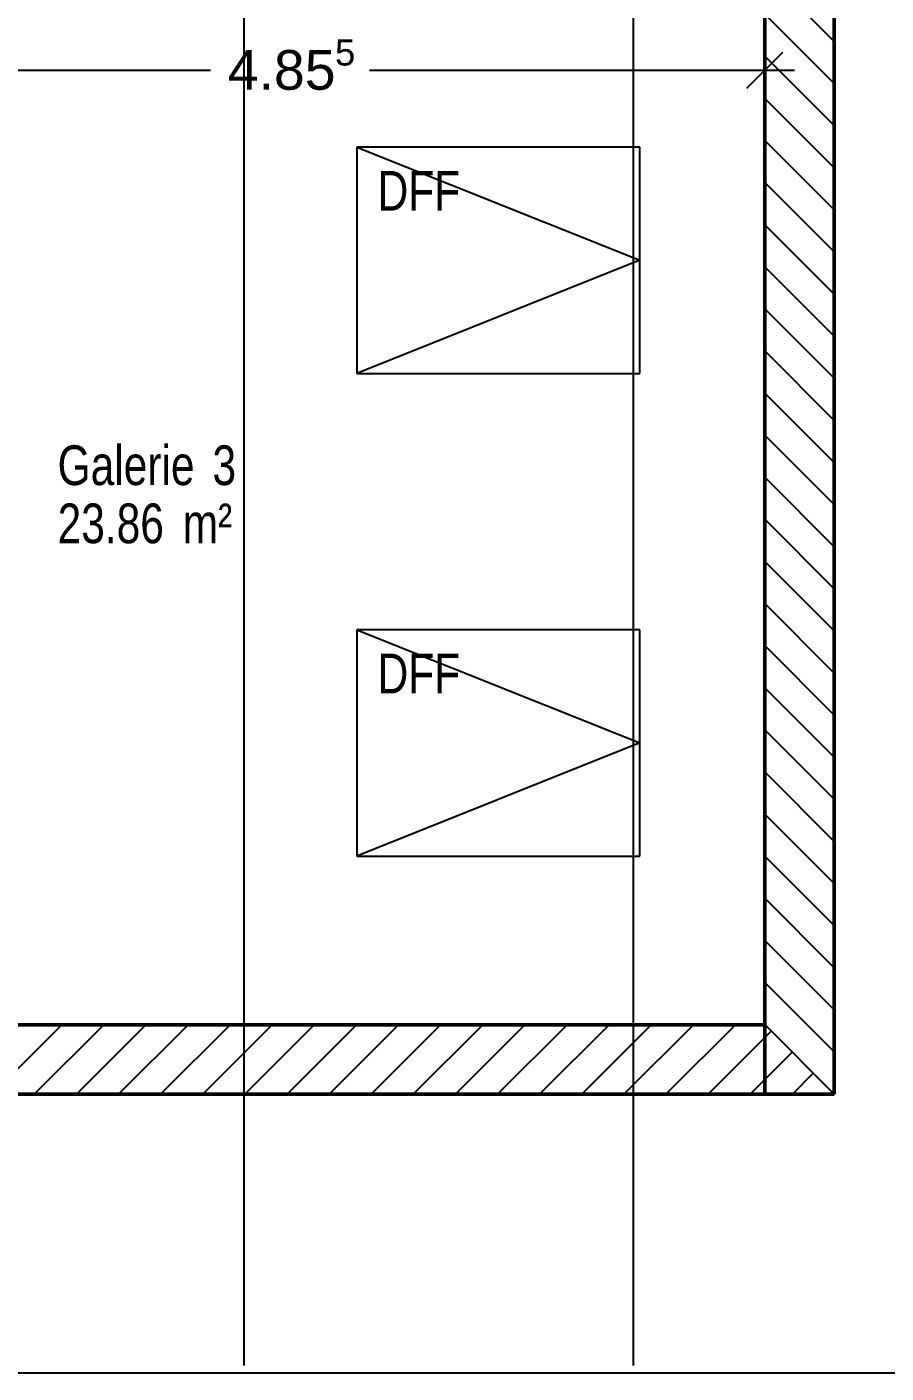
# Model space of a CAD drawing. Extents: x 0 to 756, y -25 to 420.
# Drawn here: x 312.2 to 398.8, y 5 to 140.7 of the extents above; entities that cross this region are included whole.
import ezdxf
from ezdxf.lldxf.tags import DXFTag

# ---------------------------------------------------------------- set-up
doc = ezdxf.new("R2010")
doc.units = 0
doc.layers.get('0').update_dxf_attribs({"lineweight": 25})
doc.layers.get('DEFPOINTS').update_dxf_attribs({"lineweight": 25})
for name, color, linetype, lineweight in [('A_Aussenwand', 7, 'Continuous', 25), ('ALLGEMEIN01', 7, 'Continuous', 13), ('ALLGEMEIN03', 7, 'Continuous', 25), ('PFOSTEN__ST_TZEN', 7, 'Continuous', 13), ('RAUMBEZEICHNUNG', 7, 'Continuous', 13), ('Standard', 7, 'Continuous', 25), ('WAND_HOLZ_TRAGEND', 7, 'Continuous', 13), ('WOHNFL_CHE-ROHBAU', 7, 'Continuous', 13), ('X_Planrahmen', 7, 'Continuous', 25)]:
    doc.layers.add(name, color=color, linetype=linetype, lineweight=lineweight)
doc.layers.add('A_Dach', color=1, linetype='Continuous', lineweight=25, true_color=0xff0000)
doc.styles.get("Standard").update_dxf_attribs({"font": 'arial.ttf'})
tags = doc.linetypes.add('VERDECKT2_S2', pattern=[0.27, 0.2, -0.07]).pattern_tags.tags
tags[6:7] = [DXFTag(74, 4), DXFTag(75, 0), DXFTag(340, '0'), DXFTag(46, 1.0), DXFTag(50, 0.0), DXFTag(44, 0.0), DXFTag(45, 0.0)]
tags[4:5] = [DXFTag(74, 4), DXFTag(75, 0), DXFTag(340, '0'), DXFTag(46, 1.0), DXFTag(50, 0.0), DXFTag(44, 0.0), DXFTag(45, 0.0)]

# ---------------------------------------------------------------- blocks, each defined once
blk = doc.blocks.new('Blockreferenz-A0T78PG2OY', base_point=(0, -25))
at = {"layer": 'X_Planrahmen', "color": 0, "linetype": 'ByBlock', "lineweight": -2, "ltscale": 0.25}
blk.add_line((589, 5), (20, 5), dxfattribs=at)
blk = doc.blocks.new('Referenz-A0T78PG4OY')
at = {"layer": 'ALLGEMEIN01', "color": 0, "linetype": 'VERDECKT2_S2', "lineweight": -2, "ltscale": 0.25}
for p, q in [((334.07, 414.47), (334.07, 5.76)), ((373.32, 414.47), (373.32, 5.76))]:
    blk.add_line(p, q, dxfattribs=at)
at = {"layer": 'ALLGEMEIN03', "color": 0, "linetype": 'VERDECKT2_S2', "lineweight": -2, "ltscale": 0.25}
for p, q in [((373.97, 128.55), (345.45, 128.55)), ((345.45, 128.55), (345.45, 105.75)), ((345.45, 128.55), (373.97, 117.15)), ((373.97, 105.75), (373.97, 128.55)), ((373.97, 117.15), (345.45, 105.75)), ((345.45, 105.75), (373.97, 105.75)), ((373.97, 79.9), (345.45, 79.9)), ((345.45, 79.9), (345.45, 57.1)), ((345.45, 79.9), (373.97, 68.5)), ((373.97, 57.1), (373.97, 79.9)), ((373.97, 68.5), (345.45, 57.1)), ((345.45, 57.1), (373.97, 57.1))]:
    blk.add_line(p, q, dxfattribs=at)
at = {"layer": 'DEFPOINTS', "color": 0, "linetype": 'Continuous', "lineweight": -2, "ltscale": 0.25}
for p, q in [((373.97, 128.55), (373.97, 128.55)), ((373.97, 128.55), (373.97, 128.55)), ((373.97, 105.75), (373.97, 105.75)), ((373.97, 105.75), (373.97, 105.75)), ((373.97, 79.9), (373.97, 79.9)), ((373.97, 79.9), (373.97, 79.9)), ((373.97, 57.1), (373.97, 57.1)), ((373.97, 57.1), (373.97, 57.1)), ((386.57, 40.11), (386.57, 40.11)), ((386.57, 40.11), (386.57, 40.11)), ((386.57, 40.11), (386.57, 40.11)), ((386.57, 40.11), (386.57, 40.11)), ((386.57, 40.11), (386.57, 40.11)), ((386.57, 40.11), (386.57, 40.11)), ((386.57, 40.11), (386.57, 40.11)), ((386.57, 40.11), (386.57, 40.11)), ((393.57, 33.11), (393.57, 33.11)), ((393.57, 33.11), (393.57, 33.11)), ((393.57, 33.11), (393.57, 33.11)), ((393.57, 33.11), (393.57, 33.11)), ((393.57, 33.11), (393.57, 33.11)), ((393.57, 33.11), (393.57, 33.11)), ((393.57, 33.11), (393.57, 33.11)), ((393.57, 33.11), (393.57, 33.11)), ((393.57, 33.11), (393.57, 33.11))]:
    blk.add_line(p, q, dxfattribs=at)
at = {"layer": 'Standard', "color": 0, "lineweight": -2}
for p, q in [((386.57, 133.3), (386.57, 139.3)), ((384.77, 134.5), (388.37, 138.1)), ((289.47, 136.3), (330.73, 136.3)), ((346.73, 136.3), (386.57, 136.3)), ((380.57, 136.3), (389.57, 136.3))]:
    blk.add_line(p, q, dxfattribs=at)
at = {"layer": 'WAND_HOLZ_TRAGEND', "color": 0, "lineweight": 50}
for p, q in [((386.57, 393.17), (386.57, 33.11)), ((386.57, 33.11), (386.57, 393.17)), ((393.57, 33.11), (393.57, 393.17)), ((393.57, 393.17), (393.57, 33.11)), ((386.57, 40.11), (253.57, 40.11)), ((386.57, 40.11), (302.77, 40.11)), ((386.57, 33.11), (386.57, 40.11)), ((386.57, 40.11), (386.57, 40.11)), ((386.57, 33.11), (386.57, 40.11)), ((253.57, 33.11), (386.57, 33.11)), ((302.77, 33.11), (386.57, 33.11)), ((386.57, 33.11), (393.57, 33.11)), ((393.57, 33.11), (386.57, 33.11)), ((386.57, 33.11), (386.57, 33.11)), ((386.57, 33.11), (386.57, 33.11)), ((393.57, 33.11), (393.57, 33.11))]:
    blk.add_line(p, q, dxfattribs=at)
at = {"layer": 'PFOSTEN__ST_TZEN', "color": 0, "lineweight": -2, "char_height": 4, "attachment_point": 1}
for insert in [(347.56, 126.15), (347.56, 77.5)]:
    blk.add_mtext('{\\W0.8;\\fPosterama Text Light;DFF}', dxfattribs=dict(at, insert=insert))
at = {"layer": 'RAUMBEZEICHNUNG', "color": 0, "linetype": 'Continuous', "ltscale": 0.13, "char_height": 4, "attachment_point": 1}
for s, insert in [('{\\W0.8;\\fPosterama Text Light;Galerie}', (315.32, 98.49)), ('{\\W0.8;\\fPosterama Text Light;3}', (330.92, 98.49))]:
    blk.add_mtext(s, dxfattribs=dict(at, insert=insert))
at = {"layer": 'Standard', "color": 0, "lineweight": -2, "attachment_point": 1}
for s, insert, char_height in [('{\\fArial;4.85}', (332.45, 138.33), 4), ('{\\fArial;5}', (343.26, 139.41), 2.64)]:
    blk.add_mtext(s, dxfattribs=dict(at, insert=insert, char_height=char_height))
at = {"layer": 'WOHNFL_CHE-ROHBAU', "color": 0, "linetype": 'Continuous', "ltscale": 0.13, "char_height": 4, "attachment_point": 1}
for s, insert in [('{\\W0.8;\\fPosterama Text Light;23.86}', (315.32, 92.63)), ('{\\W0.8;\\fPosterama Text Light;m²}', (327.92, 92.63))]:
    blk.add_mtext(s, dxfattribs=dict(at, insert=insert))
blk = doc.blocks.new('Wand-A0T78PGEOY', base_point=(386.57, 33.11))
at = {"color": 0, "linetype": 'ByBlock', "lineweight": -2, "ltscale": 0.25}
for p, q in [((393.57, 393.17), (393.57, 33.11)), ((386.57, 151.77), (386.57, 40.11))]:
    blk.add_line(p, q, dxfattribs=at)
at = {"color": 0, "lineweight": -2}
for p, q in [((386.57, 146.19), (393.57, 139.19)), ((386.57, 141.95), (393.57, 134.95)), ((386.57, 137.71), (393.57, 130.71)), ((386.57, 133.46), (393.57, 126.46)), ((386.57, 129.22), (393.57, 122.22)), ((386.57, 124.98), (393.57, 117.98)), ((386.57, 120.73), (393.57, 113.73)), ((386.57, 116.49), (393.57, 109.49)), ((386.57, 112.25), (393.57, 105.25)), ((386.57, 108.01), (393.57, 101.01)), ((386.57, 103.76), (393.57, 96.76)), ((386.57, 99.52), (393.57, 92.52)), ((386.57, 95.28), (393.57, 88.28)), ((386.57, 91.04), (393.57, 84.04)), ((386.57, 86.79), (393.57, 79.79)), ((386.57, 82.55), (393.57, 75.55)), ((386.57, 78.31), (393.57, 71.31)), ((386.57, 74.07), (393.57, 67.07)), ((386.57, 69.82), (393.57, 62.82)), ((386.57, 65.58), (393.57, 58.58)), ((386.57, 61.34), (393.57, 54.34)), ((386.57, 57.1), (393.57, 50.1)), ((386.57, 52.85), (393.57, 45.85)), ((386.57, 48.61), (393.57, 41.61)), ((386.57, 44.37), (393.57, 37.37)), ((386.57, 40.12), (393.57, 33.12))]:
    blk.add_line(p, q, dxfattribs=at)
blk = doc.blocks.new('Wand-A0T78PGGOY', base_point=(113.57, 33.11))
at = {"color": 0, "linetype": 'ByBlock', "lineweight": -2, "ltscale": 0.25}
for p, q in [((386.57, 40.11), (302.77, 40.11)), ((393.57, 33.11), (302.77, 33.11))]:
    blk.add_line(p, q, dxfattribs=at)
at = {"color": 0, "lineweight": -2}
for p, q in [((315.73, 40.11), (308.73, 33.11)), ((319.97, 40.11), (312.97, 33.11)), ((324.21, 40.11), (317.21, 33.11)), ((328.46, 40.11), (321.46, 33.11)), ((332.7, 40.11), (325.7, 33.11)), ((336.94, 40.11), (329.94, 33.11)), ((341.18, 40.11), (334.18, 33.11)), ((345.43, 40.11), (338.43, 33.11)), ((349.67, 40.11), (342.67, 33.11)), ((353.91, 40.11), (346.91, 33.11)), ((358.15, 40.11), (351.15, 33.11)), ((362.4, 40.11), (355.4, 33.11)), ((366.64, 40.11), (359.64, 33.11)), ((370.88, 40.11), (363.88, 33.11)), ((375.13, 40.11), (368.13, 33.11)), ((379.37, 40.11), (372.37, 33.11)), ((383.61, 40.11), (376.61, 33.11)), ((387.21, 39.47), (380.85, 33.11)), ((389.33, 37.35), (385.1, 33.11)), ((391.45, 35.22), (389.34, 33.11))]:
    blk.add_line(p, q, dxfattribs=at)
blk = doc.blocks.new('Dachfläche-A0T78PH4OY', base_point=(253.57, 33.11))
at = {"color": 0, "linetype": 'ByBlock', "lineweight": -2, "ltscale": 0.25}
for p, q in [((393.57, 393.17), (393.57, 33.11)), ((393.57, 33.11), (253.57, 33.11))]:
    blk.add_line(p, q, dxfattribs=at)

msp = doc.modelspace()

# ---------------------------------------------------------------- block references
at = {"ltscale": 0.25}
msp.add_blockref('Blockreferenz-A0T78PG2OY', (0, -25), dxfattribs=at)
at = {"color": 8, "lineweight": 25, "ltscale": 0.25, "true_color": 0x808080}
msp.add_blockref('Referenz-A0T78PG4OY', (0, 0), dxfattribs=at)
at = {"layer": 'A_Aussenwand', "ltscale": 0.25}
for name, p in [('Wand-A0T78PGEOY', (386.57, 33.11)), ('Wand-A0T78PGGOY', (113.57, 33.11))]:
    msp.add_blockref(name, p, dxfattribs=at)
at = {"layer": 'A_Dach', "ltscale": 0.25}
msp.add_blockref('Dachfläche-A0T78PH4OY', (253.57, 33.11), dxfattribs=at)

doc.saveas('drawing.dxf')
